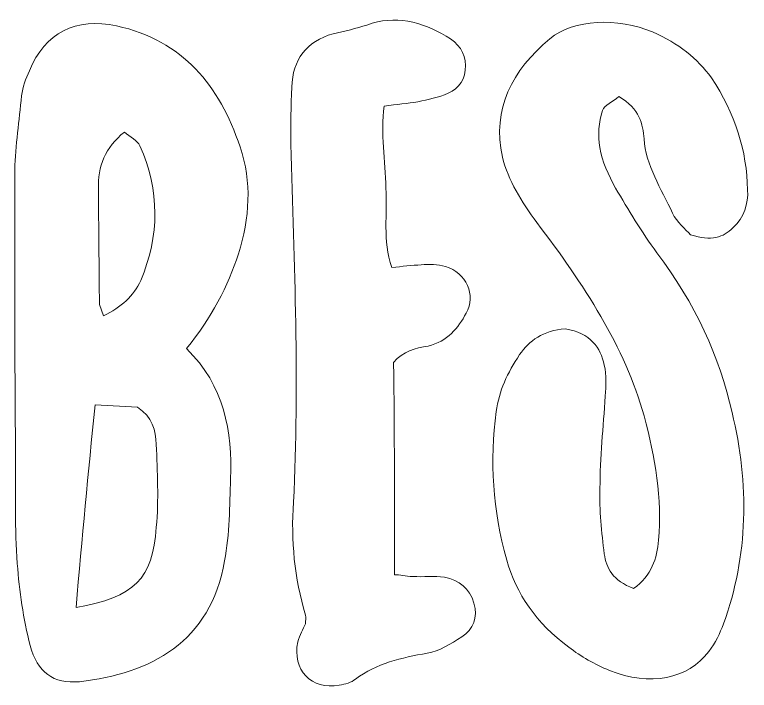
# Model space of a CAD drawing. Header units: inches. Extents: x 0.17 to 5.83, y -5.28 to -0.68.
# Drawn here: x 3.006 to 4.288, y -1.863 to -0.684 of the extents above; entities that cross this region are included whole.
import ezdxf

# ---------------------------------------------------------------- set-up
doc = ezdxf.new("R2010")
doc.units = ezdxf.units.IN
doc.header["$MEASUREMENT"] = 0
doc.layers.add('Layer 1', color=7, linetype='Continuous')

# ---------------------------------------------------------------- blocks, each defined once
blk = doc.blocks.new('block 37')
at = {"layer": 'Layer 1', "lineweight": 0}
for points, knots in [([(3.3965, -1.1009), (3.4161, -1.0391), (3.4206, -0.9759), (3.3995, -0.9141), (3.3633, -0.8072), (3.3001, -0.7288), (3.1841, -0.7032), (3.1133, -0.6882), (3.0591, -0.7153), (3.0319, -0.7815), (3.0259, -0.7951), (3.0199, -0.8102), (3.0184, -0.8252), (3.0139, -0.8689), (3.0079, -0.9111), (3.0063, -0.9548), (3.0063, -1.1235), (3.0063, -1.2907), (3.0079, -1.4594), (3.0079, -1.5197), (3.0063, -1.5814), (3.0109, -1.6417), (3.0139, -1.6899), (3.0214, -1.7381), (3.0334, -1.7848), (3.0455, -1.8314), (3.0741, -1.8525), (3.1193, -1.848), (3.2429, -1.8345), (3.3483, -1.7787), (3.3724, -1.6371), (3.3814, -1.5904), (3.3814, -1.5407), (3.3829, -1.494), (3.386, -1.4112), (3.3724, -1.3314), (3.3061, -1.2666), (3.3498, -1.2123), (3.3784, -1.1581), (3.3965, -1.1009)], [0, 0, 0, 0, 1, 1, 1, 2, 2, 2, 3, 3, 3, 4, 4, 4, 5, 5, 5, 6, 6, 6, 7, 7, 7, 8, 8, 8, 9, 9, 9, 10, 10, 10, 11, 11, 11, 12, 12, 12, 13, 13, 13, 13]), ([(3.154, -1.1898), (3.154, -1.122), (3.1525, -1.0542), (3.1525, -0.9879), (3.1509, -0.9488), (3.1645, -0.9156), (3.1976, -0.8885), (3.2082, -0.8975), (3.2203, -0.9036), (3.2248, -0.9126), (3.2594, -0.9909), (3.2594, -1.0693), (3.2262, -1.1476), (3.2142, -1.1747), (3.1916, -1.1943), (3.1615, -1.2094), (3.1615, -1.2094), (3.154, -1.1898), (3.154, -1.1898)], [0, 0, 0, 0, 1, 1, 1, 2, 2, 2, 3, 3, 3, 4, 4, 4, 5, 5, 5, 6, 6, 6, 6]), ([(3.1465, -1.3645), (3.1465, -1.3645), (3.2203, -1.369), (3.2203, -1.369), (3.2473, -1.3856), (3.2519, -1.4097), (3.2534, -1.4338), (3.2549, -1.482), (3.2579, -1.5302), (3.2534, -1.5784), (3.2473, -1.6688), (3.2157, -1.7004), (3.1133, -1.7185), (3.1239, -1.598), (3.1344, -1.4835), (3.1465, -1.3645)], [0, 0, 0, 0, 1, 1, 1, 2, 2, 2, 3, 3, 3, 4, 4, 4, 5, 5, 5, 5])]:
    blk.add_open_spline(points, degree=3, knots=knots, dxfattribs=at)
blk = doc.blocks.new('block 38')
at = {"layer": 'Layer 1', "lineweight": 0}
blk.add_open_spline([(3.6539, -0.9864), (3.6523, -0.9382), (3.6448, -0.8915), (3.6508, -0.8433), (3.6734, -0.8403), (3.6915, -0.8388), (3.7096, -0.8358), (3.7276, -0.8313), (3.7457, -0.8283), (3.7623, -0.8207), (3.7819, -0.8132), (3.7939, -0.7951), (3.7925, -0.7725), (3.7925, -0.7499), (3.7804, -0.7333), (3.7593, -0.7213), (3.7156, -0.6957), (3.6704, -0.6836), (3.6207, -0.7017), (3.6026, -0.7077), (3.5815, -0.7123), (3.5619, -0.7168), (3.5152, -0.7303), (3.4912, -0.762), (3.4897, -0.8102), (3.4881, -0.8433), (3.4881, -0.8765), (3.4881, -0.9096), (3.4941, -1.119), (3.5032, -1.3269), (3.4927, -1.5347), (3.4881, -1.601), (3.4941, -1.6672), (3.5137, -1.732), (3.5152, -1.7366), (3.5137, -1.7411), (3.5137, -1.7471), (3.5093, -1.7561), (3.5032, -1.7667), (3.5002, -1.7787), (3.4897, -1.8269), (3.5243, -1.8631), (3.5725, -1.8541), (3.583, -1.8525), (3.5936, -1.8495), (3.6011, -1.8435), (3.6373, -1.8164), (3.6809, -1.8059), (3.7261, -1.7983), (3.7472, -1.7953), (3.7668, -1.7818), (3.7864, -1.7697), (3.806, -1.7561), (3.815, -1.7366), (3.8075, -1.7109), (3.8, -1.6853), (3.7819, -1.6703), (3.7562, -1.6658), (3.7382, -1.6627), (3.7201, -1.6658), (3.7005, -1.6643), (3.6885, -1.6643), (3.6779, -1.6612), (3.6689, -1.6612), (3.6689, -1.5347), (3.6689, -1.4127), (3.6674, -1.2907), (3.684, -1.2711), (3.7051, -1.2651), (3.7276, -1.2621), (3.7608, -1.2545), (3.7804, -1.2304), (3.7939, -1.2048), (3.812, -1.1732), (3.7939, -1.134), (3.7578, -1.1235), (3.7442, -1.119), (3.7291, -1.119), (3.7156, -1.1205), (3.699, -1.1205), (3.6825, -1.1235), (3.6644, -1.125), (3.6478, -1.0768), (3.6569, -1.0316), (3.6539, -0.9864)], degree=3, knots=[0, 0, 0, 0, 1, 1, 1, 2, 2, 2, 3, 3, 3, 4, 4, 4, 5, 5, 5, 6, 6, 6, 7, 7, 7, 8, 8, 8, 9, 9, 9, 10, 10, 10, 11, 11, 11, 12, 12, 12, 13, 13, 13, 14, 14, 14, 15, 15, 15, 16, 16, 16, 17, 17, 17, 18, 18, 18, 19, 19, 19, 20, 20, 20, 21, 21, 21, 22, 22, 22, 23, 23, 23, 24, 24, 24, 25, 25, 25, 26, 26, 26, 27, 27, 27, 28, 28, 28, 28], dxfattribs=at)
blk = doc.blocks.new('block 39')
at = {"layer": 'Layer 1', "lineweight": 0}
blk.add_open_spline([(4.2593, -1.0557), (4.2789, -1.0376), (4.2864, -1.0135), (4.2849, -0.9894), (4.2834, -0.9216), (4.2638, -0.8569), (4.2217, -0.7936), (4.1975, -0.7605), (4.1644, -0.7333), (4.1192, -0.7138), (4.0575, -0.6882), (3.9821, -0.6912), (3.94, -0.7258), (3.8737, -0.7815), (3.839, -0.8478), (3.8571, -0.9322), (3.8676, -0.9729), (3.8903, -1.0105), (3.9174, -1.0467), (3.9987, -1.1536), (4.071, -1.2636), (4.1042, -1.3841), (4.1238, -1.4564), (4.1358, -1.5287), (4.1297, -1.601), (4.1267, -1.6326), (4.1177, -1.6627), (4.0861, -1.6853), (4.0499, -1.6718), (4.0379, -1.6492), (4.0349, -1.6251), (4.0303, -1.5874), (4.0258, -1.5483), (4.0274, -1.5106), (4.0274, -1.4564), (4.0333, -1.4037), (4.0364, -1.3494), (4.0379, -1.3314), (4.0393, -1.3133), (4.0349, -1.2952), (4.0288, -1.2651), (4.0107, -1.2395), (3.9671, -1.2319), (3.9279, -1.235), (3.9038, -1.253), (3.8872, -1.2771), (3.8661, -1.3087), (3.8511, -1.3404), (3.8465, -1.3765), (3.8345, -1.4624), (3.8405, -1.5483), (3.8646, -1.6356), (3.8812, -1.6944), (3.9158, -1.7456), (3.9731, -1.7878), (3.9942, -1.8043), (4.0183, -1.8179), (4.0439, -1.8284), (4.1147, -1.8571), (4.181, -1.8435), (4.2171, -1.7953), (4.2292, -1.7802), (4.2367, -1.7636), (4.2427, -1.7471), (4.2864, -1.6281), (4.2879, -1.5031), (4.2578, -1.378), (4.2367, -1.2816), (4.193, -1.1868), (4.1267, -1.0994), (4.0996, -1.0632), (4.077, -1.0241), (4.0545, -0.9864), (4.0424, -0.9638), (4.0303, -0.9397), (4.0274, -0.9156), (4.0228, -0.8945), (4.0258, -0.8719), (4.0318, -0.8508), (4.0349, -0.8418), (4.0499, -0.8358), (4.0604, -0.8267), (4.0966, -0.8478), (4.1027, -0.8749), (4.1042, -0.9006), (4.1071, -0.9457), (4.1343, -0.9879), (4.1539, -1.0301), (4.1614, -1.0452), (4.1764, -1.0587), (4.1855, -1.0677), (4.2217, -1.0798), (4.2427, -1.0723), (4.2593, -1.0557)], degree=3, knots=[0, 0, 0, 0, 1, 1, 1, 2, 2, 2, 3, 3, 3, 4, 4, 4, 5, 5, 5, 6, 6, 6, 7, 7, 7, 8, 8, 8, 9, 9, 9, 10, 10, 10, 11, 11, 11, 12, 12, 12, 13, 13, 13, 14, 14, 14, 15, 15, 15, 16, 16, 16, 17, 17, 17, 18, 18, 18, 19, 19, 19, 20, 20, 20, 21, 21, 21, 22, 22, 22, 23, 23, 23, 24, 24, 24, 25, 25, 25, 26, 26, 26, 27, 27, 27, 28, 28, 28, 29, 29, 29, 30, 30, 30, 31, 31, 31, 31], dxfattribs=at)
blk = doc.blocks.new('block 33')
at = {"layer": 'Layer 1'}
for name in ['block 37', 'block 38', 'block 39']:
    blk.add_blockref(name, (0, 0), dxfattribs=at)

msp = doc.modelspace()

# ---------------------------------------------------------------- block references
at = {"layer": 'Layer 1'}
msp.add_blockref('block 33', (0, 0), dxfattribs=at)

doc.saveas('drawing.dxf')
